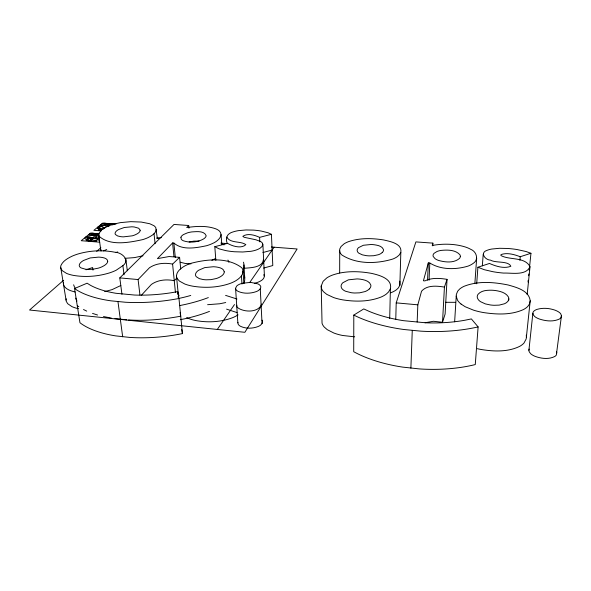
<?xml version="1.0" encoding="UTF-8"?>
<svg xmlns="http://www.w3.org/2000/svg" width="591" height="591" viewBox="0 0 591 591"><rect width="100%" height="100%" fill="white"/><g stroke="black" fill="none" stroke-linecap="round" stroke-linejoin="round"><path stroke-width="0.89" d="M263.66 268.078L272.798 265.536L271.432 234.317L259.589 237.375C254.743 235.011 247.407 233.009 242.835 236.334L244.216 237.301L255.814 239.761L260.188 241.35A14.952 5.88 -3.1 0 1 262.256 242.879C264.465 246.447 258.939 249.143 256.199 250.015A16.622 6.538 -3.2 0 1 250.894 251.301L242.761 251.995L234.516 251.759A39.457 15.144 -3.1 0 1 225.526 250.54L219.15 248.855L214.814 246.691L215.848 260.358M353.802 315.084L353.714 351.711A96.089 45.167 3 0 0 368.836 358.56L372.212 359.771A99.066 46.43 3 0 0 383.034 363.059A95.897 45.086 3 0 0 402.604 367.1L419.27 368.91A95.919 45.093 3 0 0 440.214 369.249A98.978 46.393 2.9 0 0 452.543 368.415A96.215 45.212 3 0 0 475.267 364.573L478.112 326.904L471.374 318.926L464.91 320.241A86.921 37.425 2.4 0 1 447.705 322.405L444.1 322.649A84.291 36.383 2.5 0 1 425.712 322.797L403.587 320.684A84.225 36.361 2.5 0 1 386.595 317.197L383.411 316.325A86.966 37.44 2.5 0 1 368.902 311.258L363.768 308.923L353.802 315.084A98.076 42.522 2.5 0 0 369.257 321.511L372.714 322.649A101.105 43.712 2.5 0 0 383.781 325.722A97.87 42.449 2.5 0 0 403.801 329.49L420.858 331.152A97.892 42.456 2.5 0 0 442.275 331.418A101.017 43.675 2.5 0 0 454.885 330.598A98.195 42.574 2.5 0 0 478.112 326.904M529.669 265.869L530.954 253.28L526.175 251.559L517.361 249.601A42.005 16.74 4.4 0 0 507.868 248.479L499.513 248.294L491.764 249.04A18.727 7.314 4.1 0 0 487.117 250.325C479.597 252.512 485.026 259.988 490.493 260.143C495.886 263.283 508.297 260.572 510.838 266.268C504.057 268.957 495.923 266.268 489.459 263.46L477.897 267.25L476.693 283.791M156.371 229.301C156.002 233.445 151.614 235.713 148.341 237.471A27.26 9.914 -6.1 0 1 142.845 239.584C129.244 242.539 110.258 246.314 98.993 236.178A27.74 10.069 -6.1 0 1 98.793 233.659L101.733 229.766L107.702 226.198A27.149 9.848 -6.1 0 1 113.117 224.262L120.335 222.637L130.833 221.655L141.256 222.053L149.745 223.738L154.029 225.74L155.721 227.395L157.339 238.276M389.705 318.483L390.4 288.77C392.683 278.501 378.875 275.044 371.384 273.345C358.397 271.04 344.56 270.708 332.009 275.251A32.66 14.324 0.2 0 0 326.801 277.918L323.114 281.309L321.201 286.044L322.043 323.225A32.675 15.558 0.4 0 0 324.2 327L327.259 329.675L333.908 333.043A36.11 17.132 0.5 0 0 342.721 335.496L354.696 336.826M395.778 319.074L396.214 302.865L415.887 241.904L432.871 243.13L432.745 245.826M390.673 292.789L392.084 292.235A28.479 12.396 0.7 0 0 396.487 289.701L398.371 287.898L399.878 285.18L400.824 252.364C402.331 243.492 389.92 241.431 383.603 239.939C372.071 238.121 359.897 237.818 348.712 241.593A28.87 11.554 0.4 0 0 344.184 243.765L341.051 246.521L339.729 249.092L339.67 272.924M410.878 368.171L412.267 330.48M417.157 322.014L417.837 304.823L421.538 291.208C427.086 284.832 436.912 285.904 444.432 287.086L447.04 279.358C439.711 278.162 431.799 277.556 424.914 280.895L423.422 280.769L428.32 262.899L429.82 263.017C441.004 269.954 455.631 269.769 467.924 266.157A29.173 11.68 2.7 0 0 472.859 263.608C479.146 260.129 476.738 251.544 470.717 249.321A25.044 9.944 2.7 0 0 465.043 246.898C454.427 243.655 443.028 243.558 432.228 245.45L432.871 243.13M427.552 280.149L428.32 262.899M429.036 280.274L429.82 263.017M561.45 315.801L560.955 317.618A12.677 5.548 6.7 0 1 559.256 319.096C552.999 322.006 545.589 321.09 539.228 318.963A14.509 6.346 6.6 0 1 536.133 317.507A13.416 5.873 6.6 0 1 534.582 316.399L533.126 314.582L532.934 312.683A13.076 5.725 6.6 0 1 533.998 311.036L534.611 310.556A14.014 6.139 6.7 0 1 537.079 309.374C542.856 307.63 549.179 308.177 554.838 310.105A15.336 6.723 6.7 0 1 558.044 311.583L558.916 312.137A12.67 5.533 6.7 0 1 560.763 313.887L561.45 315.801L556.345 354.977A12.404 5.873 7.7 0 1 554.668 356.536C548.603 359.587 541.253 358.611 535.091 356.343A14.199 6.723 7.6 0 1 532.077 354.792A13.128 6.22 7.6 0 1 530.563 353.61L529.159 351.682L528.908 350.315L532.86 313.296M425.114 322.738L433.425 321.275L442.519 322.258L444.432 287.086M447.04 279.358L445.112 314.05L442.519 322.258M454.634 321.8L456.348 294.407L457.678 291.2L459.562 289.117A34.832 15.115 4.7 0 1 464.127 286.28C478.067 280.755 493.736 282.07 508.127 284.988C516.504 287.389 529.011 290.462 530.208 300.782L526.197 338.894L524.003 343.024A34.234 16.09 5.5 0 1 519.674 346.363C507.676 352.206 493.64 351.556 480.801 349.429A38.511 18.04 5.4 0 1 477.314 348.683M474.868 283.377L476.686 258.09M482.337 265.824L483.216 254.167M508.622 300.738L508.792 298.935A18.897 8.2 4.6 0 0 508.319 296.83C505.623 292.508 500.134 291.252 495.413 290.528A19.178 8.333 4.7 0 0 491.719 290.218C486.999 290.144 481.414 290.417 478.112 294.237A20.19 8.747 4.9 0 0 477.55 298.307L478.37 299.718A17.154 7.439 4.8 0 0 480.579 301.705L485.344 303.892L490.279 304.949A19.163 8.296 4.7 0 0 494.098 305.288L499.181 305.119L504.359 303.796A17.139 7.447 4.7 0 0 506.975 302.215L508.083 300.959A20.094 8.725 4.6 0 0 508.792 298.935M519.895 260.35L520.243 256.73L530.954 253.28M121.945 294.274L119.796 277.896L174.013 224.44L188.706 225.496L186.719 227.55C196.234 226.183 206.348 225.489 215.626 228.776A22.946 8.666 -4.4 0 1 219.283 230.918C224.344 235.846 216.993 241.749 212.479 243.499A26.75 10.158 -4.6 0 1 206.466 245.745C196.109 247.88 182.612 250.584 173.88 243.056L172.594 242.953L157.428 258.629L169.1 256.538L179.598 257.351L180.72 269.082M528.022 282.047L528.199 280.252M528.657 275.753L528.842 273.958M529.211 270.36L529.484 267.664M527.165 294.613L530.016 266.77C524.993 256.56 509.56 260.35 500.902 255.519L500.976 254.61C507.13 252.357 514.288 254.477 520.243 256.73M262.012 320.152A10.882 5.179 -3.4 0 1 262.581 321.755L262.049 323.506L260.528 325.168A10.889 5.186 -3.5 0 1 258.156 326.513C252.63 328.64 246.122 328.877 240.677 326.38A12.47 5.932 -3.5 0 1 238.823 325.05A11.532 5.482 -3.5 0 1 238.114 324.038L237.914 322.376M112.874 224.868L110.665 224.639A7.543 2.674 -6.5 0 0 100.189 227.151L99.487 227.365A1.862 0.657 -6.6 0 0 98.978 227.786L99.746 228.252A7.543 2.674 -6.5 0 0 101.807 229.766M528.908 350.315L528.989 349.673A12.795 6.058 7.6 0 1 529.204 349.059M530.208 300.782L529.396 304.166L527.785 306.426A34.965 15.174 4.8 0 1 523.382 309.588C511.008 315.173 496.809 314.538 483.674 312.587A39.324 17.006 4.7 0 1 473.413 310.12L465.183 306.736L461.046 304.04M235.58 288.297L236.629 286.133A11.465 5.031 -3.4 0 1 238.587 284.707L239.429 284.286A12.293 5.393 -3.4 0 1 242.362 283.266L250.673 282.372L257.839 283.857A13.445 5.903 -3.4 0 1 259.796 285.135L260.239 285.608A11.103 4.868 -3.3 0 1 260.816 287.115L260.262 288.763L258.703 290.329A11.103 4.876 -3.3 0 1 256.28 291.599C250.599 293.609 244.061 293.867 238.446 291.526A12.729 5.578 -3.4 0 1 236.563 290.277A11.768 5.156 -3.4 0 1 235.839 289.331L235.58 288.297L237.855 322.945M227.232 243.544C224.979 237.294 227.616 233.209 233.541 231.775A16.866 6.471 -3.2 0 1 238.55 230.63L246.033 229.965L253.495 230.113A37.706 14.79 -3.3 0 1 261.414 231.088L268.174 232.802L271.432 234.317M243.123 271.446C242.79 275.657 239.185 278.656 235.831 280.732A31.36 13.172 -4.4 0 1 229.951 283.473C218.005 287.61 204.959 288.216 192.533 286.14A35.312 14.753 -4.4 0 1 184.813 284.027L179.465 281.117L177.359 278.797A31.936 13.386 -4.5 0 1 176.473 275.509C177.071 270.944 181.274 267.945 184.998 265.839A31.301 13.105 -4.5 0 1 190.827 263.357C207.072 259.087 227.454 257.004 241.63 267.62A30.732 12.891 -4.4 0 1 243.078 270.767L243.839 283.252M530.016 266.77C525.761 275.894 511.983 272.761 503.658 273.079A43.86 17.095 4.2 0 1 492.739 271.668L484.376 269.732L477.897 267.25M399.878 285.18L399.841 281.102M390.4 288.77L388.582 291.932L386.359 294.037A32.741 14.391 0.3 0 1 381.202 296.992C368.998 301.838 355.376 301.868 342.573 299.829A36.841 16.12 0.2 0 1 333.575 297.539L326.793 294.384L323.676 291.873A33.34 14.642 0.2 0 1 321.482 288.327L321.201 286.044M400.824 252.364L399.287 254.92L397.374 256.62A29.011 11.628 0.5 0 1 392.897 259.006C376.57 264 356.757 264.436 341.953 255.046A29.498 11.813 0.4 0 1 339.877 252.194L339.537 250.355M217.296 329.446L234.494 304.542M249.601 282.668L274.098 247.208M141.389 295.264L151.392 284.426C157.945 279.809 166.581 279.085 174.256 280.71L176.768 278.176M122.884 265.655C130.618 259.9 121.517 252.261 114.831 252.217C102.701 249.83 89.972 250.503 78.108 253.96A30.828 11.931 -7.5 0 0 71.836 256.295C67.625 258.37 62.986 260.919 60.976 265.396A31.471 12.197 -7.5 0 0 60.903 268.484L62.254 270.663L66.539 273.389A34.751 13.438 -7.4 0 0 73.306 275.362C85.414 277.445 98.025 276.462 109.741 272.828A30.858 11.99 -7.4 0 0 116.131 270.25L122.884 265.655L124.058 274.785M139.956 295.086L138.08 279.55L149.493 267.73C156.179 263.209 164.837 262.544 172.594 264.096L179.598 257.351M63.473 280.378L29.55 310.024L244.866 332.297L297.125 248.974L271.343 246.994M96.702 251.338L100.854 247.71M107.784 226.693L109.04 225.644L109.557 225.954M111.204 223.745L113.553 223.945A2.608 0.923 -6.3 0 1 114.469 224.351M97.581 233.637L90.77 239.333L92.639 239.481C93.001 237.53 98.468 238.121 96.525 237.22C93.208 238.04 97.345 234.982 98.919 236.304M103.122 229.013L109.564 223.627M120.83 285.505L112.039 289.642L104.673 291.592M211.859 260.321L215.42 258.555M86.02 269.777L92.624 267.531L92.994 270.117M74.547 288.541L87.084 283.2L90.334 285.209A80.081 31.929 -5.8 0 0 100.396 289.553L102.745 290.299A77.591 30.983 -5.8 0 0 115.932 293.276L134.519 295.042A77.62 31.005 -5.8 0 0 151.074 294.879L154.443 294.665A80.073 31.907 -5.8 0 0 171.139 292.767L177.714 291.622L178.977 298.47L182.442 333.583A88.62 38.578 -6.3 0 1 163.773 336.545L159.962 336.936A91.309 39.634 -6.3 0 1 148.444 337.675A88.458 38.504 -6.3 0 1 129.828 337.424L115.814 335.902A88.451 38.496 -6.3 0 1 100.367 332.467A91.332 39.678 -6.2 0 1 92.366 329.66L89.965 328.626A88.643 38.563 -6.3 0 1 79.955 322.738L74.547 288.541A90.327 36.191 -5.9 0 0 84.683 294.052L87.121 295.02A93.068 37.233 -5.8 0 0 95.247 297.642A90.135 36.125 -5.9 0 0 110.975 300.834L125.255 302.23A90.142 36.14 -5.9 0 0 144.256 302.415A93.046 37.196 -5.9 0 0 156.009 301.683L159.902 301.314A90.312 36.199 -5.9 0 0 178.977 298.47M143.029 255.763L134.475 257.61L124.908 258.333M262.899 252.534L272.119 250.067M214.814 246.691L227.587 243.344C232.485 246.307 241.542 248.944 245.834 244.637C240.434 240.729 230.394 243.618 226.796 237.102M189.15 241.992L193.841 241.121L199.071 241.054M225.718 302.533L219.741 303.767L207.596 304.697M99.665 237.648C96.665 237.383 95.646 240.736 99.318 240.16M455.565 302.326L445.459 302.304M243.743 268.307C250.207 267.693 262.603 267.886 263.438 259.515M99.103 235.669L98.305 235.565A1.485 0.539 -6.8 0 1 98.01 235.307L98.017 235.196A1.64 0.591 -6.8 0 1 98.527 234.775L98.749 234.686A1.485 0.539 -6.8 0 1 99.007 234.605M190.982 263.874L185.109 263.438L180.211 262.205M126.74 319.812L114.964 318.615M128.572 319.923C146.021 321.112 163.559 319.376 180.728 316.207L180.085 312.676M115.976 224.092L102.671 223.117L93.88 230.327L101.105 230.874M99.258 233.77L90.519 233.09L81.233 240.714L99.724 242.184M156.674 238.173L158.536 238.321M220.886 243.115L227.372 243.61M119.796 277.896L138.08 279.55M396.214 302.865L417.837 304.823M99.451 239.466L98.653 238.978A1.928 0.702 -6.8 0 1 99.185 238.528L99.406 238.432A1.418 0.517 -6.8 0 1 99.657 238.35M111.374 318.084L103.491 316.547M97.567 315.033L92.536 313.4M75.175 291.991C70.846 290.898 65.631 289.516 63.621 285.076L63.51 282.55M100.396 230.63L98.616 229.951L99.835 229.493L101.401 230.084M225.592 295.374L236.969 299.016M226.582 309.13L236.998 312.587M86.729 311.117L83.508 309.529M186.69 317.626L188.049 318.261A34.633 15.713 -4.7 0 0 195.636 320.529C207.796 322.775 220.672 322.154 232.307 317.803A30.762 14.014 -4.7 0 0 238.055 314.9M77.281 305.813L78.839 306.744M263.808 274.652C266.009 278.287 260.779 281.279 257.89 282.247A16.326 6.974 -3.3 0 1 254.529 283.237M556.537 351.682L556.848 353.049M178.172 293.217L179.043 295.899M181.725 329.542L182.442 333.583M60.696 267.295L66.074 300.088M100.854 249.668L101.061 251.042M456.208 296.121L457.523 300.243A35.556 15.44 4.7 0 0 461.046 304.04M98.704 235.211L100.854 250.591M117.971 301.669L122.677 336.804M125.839 259.05L127.324 270.767M154.022 233.718L155.108 243.691M177.714 291.622L177.987 294.362M178.164 296.187L178.349 298.012M172.594 242.953L173.931 256.457M172.594 264.096L175.438 292.442M173.88 243.056L175.298 257.462M176.495 276.196L178.29 294.414M188.706 225.496L188.943 228.178M526.278 335.178L526.418 337.047M221.078 234.538L221.795 244.593M241.446 275.849L241.955 284.086M243.943 264.945L244.726 277.955M259.589 237.375L259.811 241.859M260.262 288.763L262.049 323.506M262.869 244.083L264.421 275.938M261.643 304.077C258.755 312.875 243.618 312.595 237.286 307.364A11.303 5.164 -3.5 0 1 236.792 305.244M243.507 262.182A85.865 35.165 -5.9 0 1 242.657 272.111M208.335 297.591A85.865 35.165 -5.9 0 1 179.767 305.562M75.271 288.415A85.865 35.165 -5.9 0 1 73.646 284.788M103.477 250.88A85.865 35.165 -5.9 0 1 106.735 249.528M157.036 237.996A85.865 35.165 -5.9 0 1 161.358 237.634M221.706 243.972A85.865 35.165 -5.9 0 1 224.085 244.896M244.445 275.82A85.222 36.073 -6.1 0 1 244.201 283.074M209.458 311.391A85.222 36.073 -6.1 0 1 180.292 319.687M76.978 301.1A85.222 36.073 -6.1 0 1 75.751 298.115M190.753 295.448A71.038 29.062 -5.9 0 1 179.782 298.226M116.065 252.571A71.038 29.062 -5.9 0 1 117.727 251.921M227.927 260.062A71.038 29.062 -5.9 0 1 228.916 262.345M78.566 308.716A34.108 14.332 -8 0 1 71.895 306.596L67.655 303.678L66.295 301.358A30.887 13.002 -8.1 0 1 66.162 298.758M100.248 230.143A9.101 3.228 -6.5 0 1 103.078 224.905L105.634 224.344A9.101 3.228 -6.5 0 1 112.068 224.159M96.459 240.552L96.451 241.143L91.864 241.512L86.101 240.323L87.379 239.835L91.162 240.818L96.459 240.552M224.248 271.845L224.196 272.458A16.991 7.107 -4.5 0 1 223.339 274.283A18.07 7.557 -4.6 0 1 221.47 276.041L219.712 277.127A15.396 6.457 -4.5 0 1 216.409 278.501L210.957 279.654L206.289 279.809A17.205 7.195 -4.4 0 1 203.068 279.528L199.278 278.62L196.315 276.736A15.388 6.457 -4.4 0 1 195.525 275.014L195.643 273.796A18.092 7.594 -4.3 0 1 198.591 270.272L204.752 267.605L213.285 266.74A17.22 7.225 -4.5 0 1 216.424 267.006C219.394 267.479 223.716 268.307 224.248 271.845M460.323 256.309L460.271 256.863A17.538 7.003 2.5 0 1 459.458 258.459C453.822 263.268 445.304 262.308 438.618 260.454A13.852 5.533 2.7 0 1 435.057 258.659L433.24 256.501A15.418 6.154 2.7 0 1 434.097 253.31L436.904 251.552A13.822 5.511 2.7 0 1 441.13 250.407C447.417 249.786 455.233 249.683 459.828 254.662A16.917 6.76 2.5 0 1 460.323 256.309M140.17 230.239L139.971 231.17A14.775 5.356 -6.1 0 1 138.907 232.573A15.691 5.688 -6.2 0 1 136.994 233.925L135.302 234.767A13.364 4.854 -6.1 0 1 132.244 235.831L123.416 236.865A14.945 5.422 -6.1 0 1 120.727 236.659L117.661 235.972L115.467 234.538A13.364 4.861 -6.1 0 1 115.097 233.223L115.408 232.285A15.735 5.725 -6 0 1 118.547 229.567L124.265 227.498L131.704 226.804A14.915 5.422 -6.1 0 1 134.334 226.996L138.73 228.259L140.17 230.239M93.533 234.272L91.982 235.078L90.622 234.62A1.847 0.665 -6.9 0 1 91.14 234.199L93.533 234.272M89.603 237.671L87.97 238.513L86.559 238.033A1.921 0.694 -7.1 0 1 87.099 237.582L89.603 237.671M180.927 237.309L181.26 239.207A12.699 4.817 -4.5 0 0 183.402 240.788C189.888 242.997 197.52 242.376 203.489 238.993A16.112 6.087 -4.6 0 0 205.203 237.582L205.587 237.102A15.536 5.873 -4.6 0 0 206.141 235.646C204.072 230.483 196.419 231.672 191.78 231.916A12.677 4.794 -4.5 0 0 187.251 232.935L183.631 234.487A14.103 5.341 -4.5 0 0 181.821 235.861A14.132 5.356 -4.5 0 0 180.927 237.309M107.717 261.348L107.392 262.485A16.733 6.479 -7.5 0 1 106.055 264.207A17.804 6.885 -7.5 0 1 103.772 265.854L101.785 266.881A15.167 5.88 -7.5 0 1 98.239 268.174L92.713 269.26L88.214 269.415A16.94 6.56 -7.4 0 1 85.222 269.149L81.07 267.915A12.958 5.031 -7.5 0 1 79.563 266.534A15.137 5.88 -7.5 0 1 79.305 264.916L79.755 263.771A17.789 6.915 -7.4 0 1 83.575 260.454L90.209 257.942L98.601 257.122A16.954 6.582 -7.5 0 1 101.526 257.366C103.89 257.742 107.518 258.415 107.717 261.348M107.481 224.174L105.279 225.43L101.43 225.289A2.955 1.042 -6.5 0 1 100.965 224.72C102.332 223.066 106.003 222.637 107.481 224.174M103.846 227.38C95.306 232.751 95.424 223.464 103.846 227.38M95.424 234.221L93.119 235.543L89.167 235.388A3.051 1.093 -7 0 1 88.709 234.79C90.105 233.068 93.947 232.566 95.424 234.221M91.575 237.604C82.674 243.27 82.999 233.46 91.575 237.604M369.323 288.955L367.883 290.129A16.075 7.062 0.2 0 1 364.913 291.607L359.594 292.84L354.703 293.01A17.959 7.868 0.2 0 1 351.18 292.693L345.646 291.267A13.726 6.043 0.2 0 1 342.957 289.671A16.053 7.055 0.3 0 1 341.458 287.817L341.11 286.495A18.89 8.289 0.4 0 1 342.883 282.705L348.372 279.839L357.06 278.915A17.974 7.905 0.2 0 1 360.48 279.203C364.351 279.831 369.478 280.858 370.823 285.091A17.723 7.779 0.1 0 1 370.616 287.056A18.846 8.267 0.1 0 1 369.323 288.955M382.2 252.571L380.966 253.524A14.214 5.696 0.4 0 1 378.38 254.721L373.719 255.726L369.412 255.873A15.898 6.353 0.4 0 1 366.287 255.637L362.394 254.854L358.914 253.229A14.221 5.696 0.5 0 1 357.533 251.736L357.178 250.673A16.755 6.708 0.5 0 1 358.619 247.599L363.384 245.265L371.059 244.497A15.861 6.361 0.4 0 1 374.096 244.726C377.486 245.25 381.971 245.893 383.419 249.454A15.698 6.279 0.3 0 1 383.293 251.042A16.674 6.671 0.3 0 1 382.2 252.571M98.468 238.336L97.751 238.941L89.862 238.321L90.586 237.722L98.468 238.336M92.728 239.045L90.364 241.025L89.285 240.936L91.649 238.956L92.728 239.045M97.367 234.664L96.658 235.255L93.467 235.004L94.176 234.413L97.367 234.664"/></g></svg>
